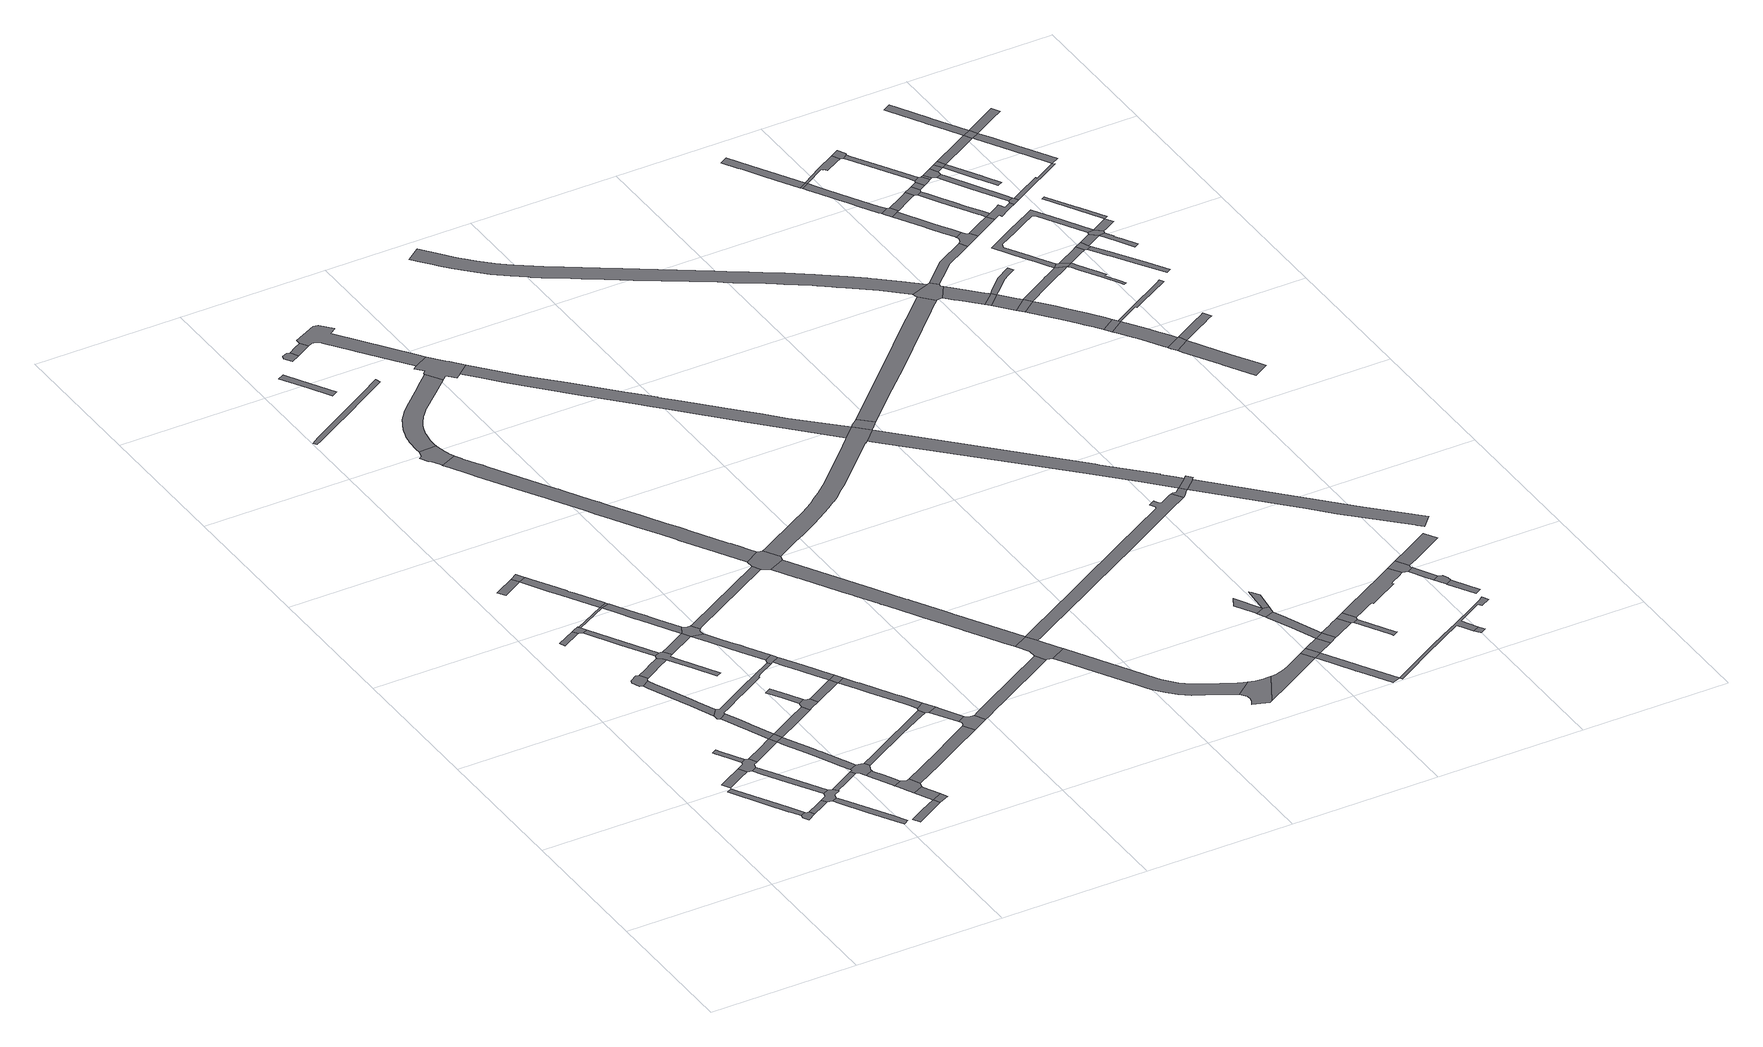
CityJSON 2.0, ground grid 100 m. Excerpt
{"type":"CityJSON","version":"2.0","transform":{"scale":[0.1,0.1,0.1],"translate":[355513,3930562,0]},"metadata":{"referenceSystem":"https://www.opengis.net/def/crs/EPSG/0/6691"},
"CityObjects":{
"road1":{"type":"Road","attributes":{"RoadStructureAttribute.sectionType":"1"},"geometry":[{"type":"MultiSurface","lod":"1","boundaries":[[[0,1,2,3,4,5,6,7,8,9]]]}]},
"road2":{"type":"Road","attributes":{"RoadStructureAttribute.sectionType":"1"},"geometry":[{"type":"MultiSurface","lod":"1","boundaries":[[[10,11,12,13,14,15,16,17,18]]]}]},
"road3":{"type":"Road","geometry":[{"type":"MultiSurface","lod":"1","boundaries":[[[8,19,20,21,22,23,9]]]}]},
"road4":{"type":"Road","attributes":{"RoadStructureAttribute.sectionType":"1"},"geometry":[{"type":"MultiSurface","lod":"1","boundaries":[[[24,25,26,27,22,21]]]}]},
"road5":{"type":"Road","attributes":{"RoadStructureAttribute.sectionType":"1"},"geometry":[{"type":"MultiSurface","lod":"1","boundaries":[[[28,29,30,31,32,33,34,35]]]}]},
"road6":{"type":"Road","geometry":[{"type":"MultiSurface","lod":"1","boundaries":[[[36,37,13,12,38,39,40,41,42,28,35]]]}]},
"road7":{"type":"Road","attributes":{"RoadStructureAttribute.sectionType":"1"},"geometry":[{"type":"MultiSurface","lod":"1","boundaries":[[[43,44,45,46,47,48,39,38]]]}]},
"road8":{"type":"Road","geometry":[{"type":"MultiSurface","lod":"1","boundaries":[[[46,45,49,50,51,26,25,52,53,54,55,56,57,58]]]}]},
"road9":{"type":"Road","attributes":{"RoadStructureAttribute.sectionType":"1"},"geometry":[{"type":"MultiSurface","lod":"1","boundaries":[[[59,60,61,62,63,64,65,66,53,52]]]}]},
"road10":{"type":"Road","geometry":[{"type":"MultiSurface","lod":"1","boundaries":[[[67,68,69,70,71,72,73,74,75]]]}]},
"road11":{"type":"Road","attributes":{"RoadStructureAttribute.sectionType":"1"},"geometry":[{"type":"MultiSurface","lod":"1","boundaries":[[[76,77,78,79,73,72,80,81,82,83,84,85]]]}]},
"road12":{"type":"Road","attributes":{"RoadStructureAttribute.sectionType":"1"},"geometry":[{"type":"MultiSurface","lod":"1","boundaries":[[[86,87,88,89]]]}]},
"road13":{"type":"Road","attributes":{"RoadStructureAttribute.sectionType":"1"},"geometry":[{"type":"MultiSurface","lod":"1","boundaries":[[[41,90,91,92,93,94,95,96,97,98,99,100,101,102,103,104,90,105,106,107,42]]]}]},
"road14":{"type":"Road","attributes":{"RoadStructureAttribute.sectionType":"1"},"geometry":[{"type":"MultiSurface","lod":"1","boundaries":[[[108,109,110,111,112,58,57]]]}]},
"road15":{"type":"Road","geometry":[{"type":"MultiSurface","lod":"1","boundaries":[[[113,114,115,116,117,118,119,120,105,121]]]}]},
"road16":{"type":"Road","geometry":[{"type":"MultiSurface","lod":"1","boundaries":[[[105,90,104,121]]]}]},
"road17":{"type":"Road","geometry":[{"type":"MultiSurface","lod":"1","boundaries":[[[122,123,124,125,126,88,87,127,128]]]}]},
"road18":{"type":"Road","attributes":{"RoadStructureAttribute.sectionType":"1"},"geometry":[{"type":"MultiSurface","lod":"1","boundaries":[[[129,130,131,132,133]]]}]},
"road19":{"type":"Road","geometry":[{"type":"MultiSurface","lod":"1","boundaries":[[[134,135,136,137,138,139,140,141,67,75]]]}]},
"road20":{"type":"Road","geometry":[{"type":"MultiSurface","lod":"1","boundaries":[[[142,97,96,143,110,109,144,145,146,147,148,149,150]]]}]},
"road21":{"type":"Road","attributes":{"RoadStructureAttribute.sectionType":"1"},"geometry":[{"type":"MultiSurface","lod":"1","boundaries":[[[151,122,128,152,153,154]]]}]},
"road22":{"type":"Road","attributes":{"RoadStructureAttribute.sectionType":"1"},"geometry":[{"type":"MultiSurface","lod":"1","boundaries":[[[155,156,157,158,159,160,161,162,163,164,146,145]]]}]},
"road23":{"type":"Road","geometry":[{"type":"MultiSurface","lod":"1","boundaries":[[[165,166,159,158,167,168,169,170,171,172]]]}]},
"road24":{"type":"Road","attributes":{"RoadStructureAttribute.sectionType":"1"},"geometry":[{"type":"MultiSurface","lod":"1","boundaries":[[[173,174,170,169,133]]]}]},
"road25":{"type":"Road","attributes":{"RoadStructureAttribute.sectionType":"1"},"geometry":[{"type":"MultiSurface","lod":"1","boundaries":[[[175,176,177,178,179,180,181,182,183,184,185,186,187,182,188,189,190,191,192]]]}]},
"road26":{"type":"Road","attributes":{"RoadStructureAttribute.sectionType":"1"},"geometry":[{"type":"MultiSurface","lod":"1","boundaries":[[[193,194,195,121,104,196,197,198]]]}]},
"road27":{"type":"Road","geometry":[{"type":"MultiSurface","lod":"1","boundaries":[[[183,182,181,199,200]]]}]},
"road28":{"type":"Road","geometry":[{"type":"MultiSurface","lod":"1","boundaries":[[[173,133,132,201]]]}]},
"road29":{"type":"Road","attributes":{"RoadStructureAttribute.sectionType":"1"},"geometry":[{"type":"MultiSurface","lod":"1","boundaries":[[[202,154,153,138,137,136,203,204,205,206,207,208,209]]]}]},
"road30":{"type":"Road","attributes":{"RoadStructureAttribute.sectionType":"1"},"geometry":[{"type":"MultiSurface","lod":"1","boundaries":[[[84,210,211,117,116,212,213,214,215,216,217,218,219,220,221,222,223,224,225,226,227,228,85]]]}]},
"road31":{"type":"Road","attributes":{"RoadStructureAttribute.sectionType":"1"},"geometry":[{"type":"MultiSurface","lod":"1","boundaries":[[[191,229,124,123,230,231,232,233,234,235,236,237,238,239,240,241,242,243,244,231]]]}]},
"road32":{"type":"Road","attributes":{"RoadStructureAttribute.sectionType":"1"},"geometry":[{"type":"MultiSurface","lod":"1","boundaries":[[[245,236,246,247,202,209]]]}]},
"road33":{"type":"Road","geometry":[{"type":"MultiSurface","lod":"1","boundaries":[[[244,192,191,231]]]}]},
"road34":{"type":"Road","attributes":{"RoadStructureAttribute.sectionType":"1"},"geometry":[{"type":"MultiSurface","lod":"1","boundaries":[[[248,249,250,251,252,253]]]}]},
"road35":{"type":"Road","geometry":[{"type":"MultiSurface","lod":"1","boundaries":[[[254,255,256,257,248,253,193,198]]]}]},
"road36":{"type":"Road","attributes":{"RoadStructureAttribute.sectionType":"1"},"geometry":[{"type":"MultiSurface","lod":"1","boundaries":[[[258,259,260,261,262,263,264,265,266,267,268,269,142,150]]]}]},
"road37":{"type":"Road","geometry":[{"type":"MultiSurface","lod":"1","boundaries":[[[270,271,237,236,245,272,273,274,275,276]]]}]},
"road38":{"type":"Road","attributes":{"RoadStructureAttribute.sectionType":"1"},"geometry":[{"type":"MultiSurface","lod":"1","boundaries":[[[277,278,279,280,281,282,272,245,283,284,285,286]]]}]},
"road39":{"type":"Road","attributes":{"RoadStructureAttribute.sectionType":"1"},"geometry":[{"type":"MultiSurface","lod":"1","boundaries":[[[287,288,289,290,291,292,293,172,171,294,295,296,297]]]}]},
"road40":{"type":"Road","attributes":{"RoadStructureAttribute.sectionType":"1"},"geometry":[{"type":"MultiSurface","lod":"1","boundaries":[[[298,256,255,299,300]]]}]},
"road41":{"type":"Road","geometry":[{"type":"MultiSurface","lod":"1","boundaries":[[[223,222,301,302,303,277,286]]]}]},
"road42":{"type":"Road","attributes":{"RoadStructureAttribute.sectionType":"1"},"geometry":[{"type":"MultiSurface","lod":"1","boundaries":[[[304,305,306,307,308,309,310,302,301,311,312,313,300]]]}]},
"road43":{"type":"Road","geometry":[{"type":"MultiSurface","lod":"1","boundaries":[[[299,314,315,304,300]]]}]},
"road44":{"type":"Road","attributes":{"RoadStructureAttribute.sectionType":"1"},"geometry":[{"type":"MultiSurface","lod":"1","boundaries":[[[316,317,318,319,320,321,322,323,315,314,324,325,326,327,328]]]}]},
"road45":{"type":"Road","attributes":{"RoadStructureAttribute.sectionType":"1"},"geometry":[{"type":"MultiSurface","lod":"1","boundaries":[[[329,330,331,332,333,334,335,336,337,338,339,340,341,342,343]]]}]},
"road46":{"type":"Road","geometry":[{"type":"MultiSurface","lod":"1","boundaries":[[[344,345,346,347,348,349,350,351,352,353,354,355,356,357,358,359]]]}]},
"road47":{"type":"Road","attributes":{"RoadStructureAttribute.sectionType":"1"},"geometry":[{"type":"MultiSurface","lod":"1","boundaries":[[[360,361,362,363,364,365]]]}]},
"road48":{"type":"Road","geometry":[{"type":"MultiSurface","lod":"1","boundaries":[[[366,316,328,367,264,263,368]]]}]},
"road49":{"type":"Road","attributes":{"RoadStructureAttribute.sectionType":"1"},"geometry":[{"type":"MultiSurface","lod":"1","boundaries":[[[369,370,371,366,368]]]}]},
"road50":{"type":"Road","attributes":{"RoadStructureAttribute.sectionType":"1"},"geometry":[{"type":"MultiSurface","lod":"1","boundaries":[[[372,373,374,375,376,377,276,275]]]}]},
"road51":{"type":"Road","geometry":[{"type":"MultiSurface","lod":"1","boundaries":[[[378,379,380,381,370,369,382,383,287,297]]]}]},
"road52":{"type":"Road","geometry":[{"type":"MultiSurface","lod":"1","boundaries":[[[384,385,386,387,388,389]]]}]},
"road53":{"type":"Road","attributes":{"RoadStructureAttribute.sectionType":"1"},"geometry":[{"type":"MultiSurface","lod":"1","boundaries":[[[390,391,392,393,394,395,396,397,398,399,400,401,402,403,404,405,406,407,408,409,410,411,412,413,349,348,414,415,416,417,418,419,420,421,422,423,424,425,426,427,428,429,430,431,432,433,434,435,436]]]}]},
"road54":{"type":"Road","geometry":[{"type":"MultiSurface","lod":"1","boundaries":[[[437,438,386,385,439,440]]]}]},
"road55":{"type":"Road","attributes":{"RoadStructureAttribute.sectionType":"1"},"geometry":[{"type":"MultiSurface","lod":"1","boundaries":[[[356,441,442,443,444,445,446,447,448,449,450,451,452,453,454,455,456,457,458,459,460,461,462,463,464,465,466,467,468,469,470,471,472,473,474,475,476,477,478,357]]]}]},
"road56":{"type":"Road","geometry":[{"type":"MultiSurface","lod":"1","boundaries":[[[479,480,390,436,375,374,481,482,483]]]}]},
"road57":{"type":"Road","attributes":{"RoadStructureAttribute.sectionType":"1"},"geometry":[{"type":"MultiSurface","lod":"1","boundaries":[[[484,485,486,487,379,378,488,489,490,491,492]]]}]},
"road58":{"type":"Road","attributes":{"RoadStructureAttribute.sectionType":"1"},"geometry":[{"type":"MultiSurface","lod":"1","boundaries":[[[437,440,493,494,495,496,497,498,499,500,501,502,503,504,505,506,507,508,509]]]}]},
"road59":{"type":"Road","geometry":[{"type":"MultiSurface","lod":"1","boundaries":[[[510,511,502,501,512,513,514,460,459,515,516,517,518,519,520,521]]]}]},
"road60":{"type":"Road","attributes":{"RoadStructureAttribute.sectionType":"1"},"geometry":[{"type":"MultiSurface","lod":"1","boundaries":[[[522,523,524,525,526,527,528,529,530,531,532,533,534,482,481,535,536,537,538,539,540,541,542,543,544,545,546,547,548,549,550,551,552,553,554]]]}]},
"road61":{"type":"Road","geometry":[{"type":"MultiSurface","lod":"1","boundaries":[[[555,556,557,522,554,558,484,492,559,560,561]]]}]},
"road62":{"type":"Road","attributes":{"RoadStructureAttribute.sectionType":"1"},"geometry":[{"type":"MultiSurface","lod":"1","boundaries":[[[560,562,563,564,565,566,567,568,569,570,571,572,573,574,575,576,577,578,579,580,581,582,583,584,585,586,587,588,561]]]}]},
"road63":{"type":"Road","geometry":[{"type":"MultiSurface","lod":"1","boundaries":[[[589,590,591,592,593,594,595,596,597,598,479,483,599,600,601,602,603,604,605,606,607,608,609,610,611,612,613,614,615,616,617,618]]]}]},
"road64":{"type":"Road","attributes":{"function":"3","RoadStructureAttribute.sectionType":"1"},"geometry":[{"type":"MultiSurface","lod":"1","boundaries":[[[619,620,621,622,623,624,625,626,627,628,629,630,631,521,520,632,633,634,635,636,637,638,639,640,641,642,617,616]]]}]},
"road65":{"type":"Road","geometry":[{"type":"MultiSurface","lod":"1","boundaries":[[[643,644,645,575,574,646,647,648,649,650,651,652,653]]]}]},
"road66":{"type":"Road","attributes":{"RoadStructureAttribute.sectionType":"1"},"geometry":[{"type":"MultiSurface","lod":"1","boundaries":[[[652,654,655,656,657,658,659,660,661,662,663,653]]]}]},
"road67":{"type":"Road","attributes":{"RoadStructureAttribute.sectionType":"1"},"geometry":[{"type":"MultiSurface","lod":"1","boundaries":[[[664,665,666,667,668,669,670,671,672,673,674,675,676,677,678,679,680,681,682,557,556,683,684,685,686,687,688,689,690,691,692,693,694,695,696,697,698,699,700]]]}]},
"road68":{"type":"Road","attributes":{"function":"3","RoadStructureAttribute.sectionType":"1"},"geometry":[{"type":"MultiSurface","lod":"1","boundaries":[[[615,701,702,703,704,705,706,707,708,709,710,616]]]}]},
"road69":{"type":"Road","geometry":[{"type":"MultiSurface","lod":"1","boundaries":[[[711,712,713,657,656]]]}]},
"road70":{"type":"Road","attributes":{"RoadStructureAttribute.sectionType":"1"},"geometry":[{"type":"MultiSurface","lod":"1","boundaries":[[[714,715,716,712,711,717,718,719,720,721]]]}]},
"road71":{"type":"Road","attributes":{"RoadStructureAttribute.sectionType":"1"},"geometry":[{"type":"MultiSurface","lod":"1","boundaries":[[[722,713,712,723,724]]]}]},
"road72":{"type":"Road","attributes":{"RoadStructureAttribute.sectionType":"1"},"geometry":[{"type":"MultiSurface","lod":"1","boundaries":[[[725,726,727,728,729]]]}]},
"road73":{"type":"Road","geometry":[{"type":"MultiSurface","lod":"1","boundaries":[[[725,729,730,731,732,733]]]}]},
"road74":{"type":"Road","attributes":{"RoadStructureAttribute.sectionType":"1"},"geometry":[{"type":"MultiSurface","lod":"1","boundaries":[[[731,734,735,724,736,737,738,732]]]}]},
"road75":{"type":"Road","geometry":[{"type":"MultiSurface","lod":"1","boundaries":[[[724,723,739,736]]]}]},
"road76":{"type":"Road","geometry":[{"type":"MultiSurface","lod":"1","boundaries":[[[733,740,741,742,743,725]]]}]},
"road77":{"type":"Road","attributes":{"RoadStructureAttribute.sectionType":"1"},"geometry":[{"type":"MultiSurface","lod":"1","boundaries":[[[739,744,745,746,747,748,749,750,751,736]]]}]},
"road78":{"type":"Road","attributes":{"function":"3","RoadStructureAttribute.sectionType":"1"},"geometry":[{"type":"MultiSurface","lod":"1","boundaries":[[[752,753,754,755,756,757,758,759,760,761,762,763,764,615,614]]]}]},
"road79":{"type":"Road","attributes":{"RoadStructureAttribute.sectionType":"1"},"geometry":[{"type":"MultiSurface","lod":"1","boundaries":[[[765,766,767,768,769,770,771,772,773,774,775,776,777,778,779,780,781,782,783,784,785,786,787,788,789,790,791,792,793,794,795,796,797,798,799,800,801,802,803,804,805,806,807,808,809,810,811,812,813,814,815,816,817,818,819,820,821,822,823,824,825,826,827,828,829,830,831,832,833,834,835,836]]]}]},
"road80":{"type":"Road","geometry":[{"type":"MultiSurface","lod":"1","boundaries":[[[837,838,746,745,839,840]]]}]},
"road81":{"type":"Road","attributes":{"RoadStructureAttribute.sectionType":"1"},"geometry":[{"type":"MultiSurface","lod":"1","boundaries":[[[839,841,842,843,844,840]]]}]},
"road82":{"type":"Road","attributes":{"RoadStructureAttribute.sectionType":"1"},"geometry":[{"type":"MultiSurface","lod":"1","boundaries":[[[705,845,846,847,848,849,850,851,852,853,854,855,856,706]]]}]},
"road83":{"type":"Road","geometry":[{"type":"MultiSurface","lod":"1","boundaries":[[[857,858,859,860,861,862,863,864,865,866,867,868,869,870,871,872,873,874,714,875,876,877,878,879,880,881,882]]]}]},
"road84":{"type":"Road","attributes":{"RoadStructureAttribute.sectionType":"1"},"geometry":[{"type":"MultiSurface","lod":"1","boundaries":[[[837,883,884,885,886,887,888,889,890,891,892,893,894,895,896,897,898,838]]]}]},
"road85":{"type":"Road","geometry":[{"type":"MultiSurface","lod":"1","boundaries":[[[756,899,900,901,902,903,904,757]]]}]},
"road86":{"type":"Road","geometry":[{"type":"MultiSurface","lod":"1","boundaries":[[[881,905,906,907,882]]]}]},
"road87":{"type":"Road","geometry":[{"type":"MultiSurface","lod":"1","boundaries":[[[908,909,910,911,893,892,912,913]]]}]},
"road88":{"type":"Road","attributes":{"RoadStructureAttribute.sectionType":"1"},"geometry":[{"type":"MultiSurface","lod":"1","boundaries":[[[912,914,915,916,913]]]}]},
"road89":{"type":"Road","geometry":[{"type":"MultiSurface","lod":"1","boundaries":[[[917,918,916,915,919,920]]]}]},
"road90":{"type":"Road","attributes":{"function":"3","RoadStructureAttribute.sectionType":"1"},"geometry":[{"type":"MultiSurface","lod":"1","boundaries":[[[921,922,923,899,924,925,926,927,928,929,930,931,932,933,934,900,899,756,935,936,937,938,939,940,664,700]]]}]},
"road91":{"type":"Road","attributes":{"RoadStructureAttribute.sectionType":"1"},"geometry":[{"type":"MultiSurface","lod":"1","boundaries":[[[941,920,919,942,943,944]]]}]},
"road92":{"type":"Road","attributes":{"RoadStructureAttribute.sectionType":"1"},"geometry":[{"type":"MultiSurface","lod":"1","boundaries":[[[945,910,909,946,947,948]]]}]},
"road93":{"type":"Road","geometry":[{"type":"MultiSurface","lod":"1","boundaries":[[[949,765,836,850,849,950,951,952,953,954,955,956,957,958,959]]]}]},
"road94":{"type":"Road","attributes":{"RoadStructureAttribute.sectionType":"1"},"geometry":[{"type":"MultiSurface","lod":"1","boundaries":[[[960,961,962,963,964,965,953,952,966,967,968,969,970,971,972,973]]]}]},
"road95":{"type":"Road","geometry":[{"type":"MultiSurface","lod":"1","boundaries":[[[974,975,976,960,973]]]}]},
"road96":{"type":"Road","attributes":{"RoadStructureAttribute.sectionType":"1"},"geometry":[{"type":"MultiSurface","lod":"1","boundaries":[[[974,977,978,979,980,981,982,983,975]]]}]},
"road97":{"type":"Road","attributes":{"RoadStructureAttribute.sectionType":"1"},"geometry":[{"type":"MultiSurface","lod":"1","boundaries":[[[984,985,986,987,988,989,990,991,992,993,994,995]]]}]},
"road98":{"type":"Road","geometry":[{"type":"MultiSurface","lod":"1","boundaries":[[[981,980,996,997]]]}]},
"road99":{"type":"Road","attributes":{"RoadStructureAttribute.sectionType":"1"},"geometry":[{"type":"MultiSurface","lod":"1","boundaries":[[[958,998,999,1000,1001,1002,1003,1004,1005,1006,1007,1008,959]]]}]},
"road100":{"type":"Road","geometry":[{"type":"MultiSurface","lod":"1","boundaries":[[[991,990,1009,1010]]]}]},
"road101":{"type":"Road","attributes":{"RoadStructureAttribute.sectionType":"1"},"geometry":[{"type":"MultiSurface","lod":"1","boundaries":[[[1011,1012,1013,1014,1015,1016,1017,1018,1019,1020,1021,976,975]]]}]},
"road102":{"type":"Road","attributes":{"RoadStructureAttribute.sectionType":"1"},"geometry":[{"type":"MultiSurface","lod":"1","boundaries":[[[996,1022,1023,1024,1025,1026,1027,1028,1029,1030,1031,1032,1033,1034,1035,1036,1037,1038,997]]]}]},
"road103":{"type":"Road","attributes":{"RoadStructureAttribute.sectionType":"1"},"geometry":[{"type":"MultiSurface","lod":"1","boundaries":[[[1009,1039,1040,1041,1042,1043,1044,1045,1046,1047,1048,1049,1050,1051,1010]]]}]},
"road104":{"type":"Road","geometry":[{"type":"MultiSurface","lod":"1","boundaries":[[[1052,1053,1047,1046,1054,1055,1056,1057]]]}]},
"road105":{"type":"Road","geometry":[{"type":"MultiSurface","lod":"1","boundaries":[[[1031,1030,1058,1059,1060]]]}]},
"road106":{"type":"Road","attributes":{"RoadStructureAttribute.sectionType":"1"},"geometry":[{"type":"MultiSurface","lod":"1","boundaries":[[[1056,1061,1062,1063,1064,1065,1066,1067,1068,1069,1070,1057]]]}]},
"road107":{"type":"Road","attributes":{"RoadStructureAttribute.sectionType":"1"},"geometry":[{"type":"MultiSurface","lod":"1","boundaries":[[[1071,1072,1073,1074,1075,1076,1077,1078,1079,1080,1081,991,1010]]]}]},
"road108":{"type":"Road","attributes":{"RoadStructureAttribute.sectionType":"1"},"geometry":[{"type":"MultiSurface","lod":"1","boundaries":[[[1082,1083,1084,1085,1086,1087,1088,981,997,1089,1090,1091,1092,1093,1094,1095,1096]]]}]},
"road109":{"type":"Road","attributes":{"RoadStructureAttribute.sectionType":"1"},"geometry":[{"type":"MultiSurface","lod":"1","boundaries":[[[1058,1097,1098,1099,1100,1101,1102,1103,1104,1105,1106,1107,1108,1109,1110,1111,1059]]]}]},
"road110":{"type":"Road","geometry":[{"type":"MultiSurface","lod":"1","boundaries":[[[1112,1113,1067,1066,1114,1115,1116,1117,1118,1003,1002,1119,1120]]]}]},
"road111":{"type":"Road","attributes":{"RoadStructureAttribute.sectionType":"1"},"geometry":[{"type":"MultiSurface","lod":"1","boundaries":[[[1121,1122,1123,1053,1052,1124,1125,1126]]]}]},
"road112":{"type":"Road","geometry":[{"type":"MultiSurface","lod":"1","boundaries":[[[1104,1103,1127,1128,1129,1130,1131]]]}]},
"road113":{"type":"Road","attributes":{"RoadStructureAttribute.sectionType":"1"},"geometry":[{"type":"MultiSurface","lod":"1","boundaries":[[[1129,1132,1133,1134,1135,1136,1137,1138,1130]]]}]},
"road114":{"type":"Road","geometry":[{"type":"MultiSurface","lod":"1","boundaries":[[[1139,1140,1078,1077,1141,1142,1143,1144]]]}]},
"road115":{"type":"Road","geometry":[{"type":"MultiSurface","lod":"1","boundaries":[[[1145,1121,1126,1146,1147,1148,1149,1150]]]}]},
"road116":{"type":"Road","attributes":{"RoadStructureAttribute.sectionType":"1"},"geometry":[{"type":"MultiSurface","lod":"1","boundaries":[[[1151,1152,1153,1154,1155,1156,1112,1120]]]}]},
"road117":{"type":"Road","geometry":[{"type":"MultiSurface","lod":"1","boundaries":[[[1157,1082,1096,1158,1159]]]}]},
"road118":{"type":"Road","attributes":{"RoadStructureAttribute.sectionType":"1"},"geometry":[{"type":"MultiSurface","lod":"1","boundaries":[[[1160,1161,1162,1142,1141,1163,1164,1165,1166,1167]]]}]},
"road119":{"type":"Road","attributes":{"RoadStructureAttribute.sectionType":"1"},"geometry":[{"type":"MultiSurface","lod":"1","boundaries":[[[1149,1168,1169,1150]]]}]},
"road120":{"type":"Road","attributes":{"RoadStructureAttribute.sectionType":"1"},"geometry":[{"type":"MultiSurface","lod":"1","boundaries":[[[1170,1171,1172,1173,1174,1147,1146,1175,1176,1177,1178,1179,1180,1153,1181]]]}]},
"road121":{"type":"Road","attributes":{"RoadStructureAttribute.sectionType":"1"},"geometry":[{"type":"MultiSurface","lod":"1","boundaries":[[[1182,1183,1184,1185,1186,1187,1188,1189,1190,1191,1192,1193,1060,1059]]]}]},
"road122":{"type":"Road","attributes":{"RoadStructureAttribute.sectionType":"1"},"geometry":[{"type":"MultiSurface","lod":"1","boundaries":[[[1130,1194,1195,1196,1197,1198,1199,1200,1131]]]}]},
"road123":{"type":"Road","attributes":{"RoadStructureAttribute.sectionType":"1"},"geometry":[{"type":"MultiSurface","lod":"1","boundaries":[[[1201,1202,1203,1204,1205,1206,1207,1208,1209,1210,1211,1212,1213,1214,1215,1216,1217,1158,1096]]]}]},
"road124":{"type":"Road","geometry":[{"type":"MultiSurface","lod":"1","boundaries":[[[1166,1169,1168,1218,1219,1220,1167]]]}]},
"road125":{"type":"Road","attributes":{"RoadStructureAttribute.sectionType":"1"},"geometry":[{"type":"MultiSurface","lod":"1","boundaries":[[[1158,1221,1222,1223,1224,1225,1159]]]}]},
"road126":{"type":"Road","attributes":{"RoadStructureAttribute.sectionType":"1"},"geometry":[{"type":"MultiSurface","lod":"1","boundaries":[[[1226,1227,1228,1229,1230,1231,1232,1233,1234,1082,1157,1235,1236,1237,1238,1239,1240,1241,1242,1243,1244,1245]]]}]},
"road127":{"type":"Road","attributes":{"RoadStructureAttribute.sectionType":"1"},"geometry":[{"type":"MultiSurface","lod":"1","boundaries":[[[1220,1219,1246,1247]]]}]},
"road128":{"type":"Road","geometry":[{"type":"MultiSurface","lod":"1","boundaries":[[[1248,1249,1250,1251,1252,1253,1181,1153,1152,1254,1255,1256,1257,1258,1259,1260]]]}]},
"road129":{"type":"Road","geometry":[{"type":"MultiSurface","lod":"1","boundaries":[[[1246,1261,1262,1263,1264,1247]]]}]},
"road130":{"type":"Road","geometry":[{"type":"MultiSurface","lod":"1","boundaries":[[[1265,1266,1267,1223,1222,1268]]]}]},
"road131":{"type":"Road","attributes":{"RoadStructureAttribute.sectionType":"1"},"geometry":[{"type":"MultiSurface","lod":"1","boundaries":[[[1269,1270,1271,1272,1262,1261,1273,1274,1275,1276]]]}]},
"road132":{"type":"Road","geometry":[{"type":"MultiSurface","lod":"1","boundaries":[[[1277,1278,1279,1280,1281]]]}]},
"road133":{"type":"Road","geometry":[{"type":"MultiSurface","lod":"1","boundaries":[[[1269,1276,1282,1248,1260,1283,1284,1285]]]}]},
"road134":{"type":"Road","attributes":{"RoadStructureAttribute.sectionType":"1"},"geometry":[{"type":"MultiSurface","lod":"1","boundaries":[[[1286,1264,1263,1277,1287,1288,1289,1290,1291,1292,1278,1277,1281]]]}]},
"road135":{"type":"Road","attributes":{"RoadStructureAttribute.sectionType":"1"},"geometry":[{"type":"MultiSurface","lod":"1","boundaries":[[[1293,1294,1295,1296,1265,1268,1297,1298,1299,1300,1301,1302]]]}]},
"road136":{"type":"Road","attributes":{"RoadStructureAttribute.sectionType":"1"},"geometry":[{"type":"MultiSurface","lod":"1","boundaries":[[[1267,1266,1303,1304,1305,1306,1307,1308,1309,1310,1311,1312,1313,1314,1315,1304,1316]]]}]},
"road137":{"type":"Road","geometry":[{"type":"MultiSurface","lod":"1","boundaries":[[[1245,1244,1317,1316,1304,1315,1318]]]}]},
"road138":{"type":"Road","attributes":{"RoadStructureAttribute.sectionType":"1"},"geometry":[{"type":"MultiSurface","lod":"1","boundaries":[[[1319,1320,1321,1322,1323,1324,1325,1326,1327,1279,1278]]]}]},
"road139":{"type":"Road","attributes":{"RoadStructureAttribute.sectionType":"1"},"geometry":[{"type":"MultiSurface","lod":"1","boundaries":[[[1328,1329,1330,1245,1318]]]}]},
"road140":{"type":"Road","attributes":{"RoadStructureAttribute.sectionType":"1"},"geometry":[{"type":"MultiSurface","lod":"1","boundaries":[[[1331,1332,1333,1334,1335,1336,1337,1338,1330]]]}]},
"road141":{"type":"Road","attributes":{"RoadStructureAttribute.sectionType":"1"},"geometry":[{"type":"MultiSurface","lod":"1","boundaries":[[[1339,1340,1341,1342,1343,1344,1345,1346,1347,1348,1285,1284]]]}]},
"road142":{"type":"Road","attributes":{"RoadStructureAttribute.sectionType":"1"},"geometry":[{"type":"MultiSurface","lod":"1","boundaries":[[[1349,1350,1351,1352,1353,1323,1354,1355,1356,1357,1358,1359,1360]]]}]},
"road143":{"type":"Road","geometry":[{"type":"MultiSurface","lod":"1","boundaries":[[[1322,1361,1362,1354,1323]]]}]},
"road144":{"type":"Road","attributes":{"RoadStructureAttribute.sectionType":"1"},"geometry":[{"type":"MultiSurface","lod":"1","boundaries":[[[1363,1364,1365,1366,1362,1361,1367,1368,1369,1370,1343]]]}]},
"road145":{"type":"Road","attributes":{"RoadStructureAttribute.sectionType":"1"},"geometry":[{"type":"MultiSurface","lod":"1","boundaries":[[[1362,1371,1372,1373,1374,1354]]]}]}
},
"vertices":[
[503,654,0],[433,776,0],[319,975,0],[304,1000,0],[269,981,0],[398,756,0],[478,618,0],[493,592,0],[522,546,0],[555,565,0],
[389,1061,0],[410,1073,0],[477,1112,0],[447,1166,0],[323,1093,0],[323,1092,0],[292,1074,0],[276,1065,0],[306,1013,0],
[518,518,0],[538,483,0],[600,520,0],[581,553,0],[558,559,0],
[679,567,0],[726,594,0],[706,627,0],[668,605,0],
[531,1234,0],[447,1382,0],[434,1407,0],[399,1387,0],[413,1363,0],[415,1360,0],[474,1260,0],[501,1215,0],
[495,1194,0],[464,1175,0],[507,1104,0],[546,1127,0],[553,1156,0],[584,1174,0],[554,1226,0],
[542,1044,0],[630,894,0],[755,680,0],[794,703,0],[668,918,0],[602,1031,0],
[754,675,0],[748,652,0],[724,638,0],[759,585,0],[797,605,0],[805,637,0],[807,638,0],[848,661,0],[846,665,0],[824,695,0],
[777,552,0],[879,379,0],[978,210,0],[1008,159,0],[1042,184,0],[992,271,0],[916,401,0],[816,574,0],
[438,2322,0],[420,2329,0],[368,2296,0],[361,2277,0],[382,2220,0],[402,2214,0],[454,2247,0],[460,2264,0],[470,2270,0],
[596,1908,0],[581,1944,0],[518,2093,0],[472,2201,0],[418,2177,0],[441,2120,0],[525,1919,0],[539,1887,0],[605,1729,0],[648,1783,0],
[217,2818,0],[351,2892,0],[331,2927,0],[201,2855,0],
[792,1295,0],[814,1250,0],[885,1105,0],[909,1055,0],[958,953,0],[988,890,0],[1019,825,0],[1074,850,0],[1042,917,0],[1032,936,0],[992,1019,0],[964,1078,0],[961,1083,0],[938,1130,0],[844,1325,0],[764,1349,0],[668,1292,0],[570,1235,0],
[922,710,0],[1027,772,0],[1008,803,0],[907,742,0],[903,740,0],
[751,1537,0],[744,1552,0],[714,1625,0],[677,1712,0],[626,1681,0],[647,1630,0],[692,1522,0],[696,1512,0],[817,1379,0],
[414,2903,0],[395,2937,0],[388,2948,0],[384,2956,0],[345,2934,0],[354,2891,0],[379,2883,0],
[1177,238,0],[1072,176,0],[1100,128,0],[1305,249,0],[1282,296,0],
[533,2309,0],[587,2340,0],[665,2386,0],[647,2404,0],[621,2429,0],[606,2420,0],[555,2390,0],[504,2359,0],
[1124,837,0],[1025,812,0],[1048,766,0],[1070,723,0],[1123,750,0],[1124,761,0],[1126,773,0],[1137,798,0],[1144,802,0],
[538,2688,0],[505,2665,0],[626,2454,0],[661,2474,0],
[1079,705,0],[1149,564,0],[1154,553,0],[1161,540,0],[1216,568,0],[1208,581,0],[1196,603,0],[1157,683,0],[1132,732,0],[1127,741,0],
[1253,554,0],[1234,557,0],[1171,519,0],[1204,452,0],[1222,417,0],[1294,453,0],[1304,484,0],[1273,560,0],
[1354,332,0],[1300,440,0],
[652,3102,0],[548,3279,0],[528,3313,0],[522,3323,0],[463,3426,0],[400,3533,0],[380,3568,0],[327,3542,0],[296,3594,0],[176,3524,0],[154,3511,0],[185,3459,0],[196,3465,0],[423,3374,0],[470,3293,0],[601,3071,0],[603,3067,0],[655,3097,0],
[1105,1547,0],[997,1484,0],[828,1385,0],[1008,1421,0],[1044,1442,0],[1135,1495,0],
[377,3573,0],[347,3624,0],
[1377,285,0],
[686,2468,0],[760,2222,0],[838,2086,0],[873,2105,0],[730,2354,0],[700,2406,0],[716,2416,0],[721,2419,0],
[608,1722,0],[607,1687,0],[673,1723,0],[734,1759,0],[830,1816,0],[889,1850,0],[970,1898,0],[1048,1943,0],[1043,1951,0],[1051,1956,0],[1049,1960,0],[1079,1978,0],[1179,2036,0],[1166,2058,0],[1031,1980,0],[923,1917,0],[825,1860,0],[797,1843,0],[677,1773,0],
[456,2986,0],[464,2975,0],[610,3056,0],[658,2973,0],[724,2859,0],[737,2837,0],[882,2586,0],[884,2584,0],[917,2648,0],[835,2788,0],[814,2823,0],[790,2865,0],[765,2908,0],[690,3037,0],[669,3072,0],[667,3077,0],
[914,2532,0],[728,2492,0],[702,2478,0],
[1154,1610,0],[1101,1702,0],[1038,1810,0],[997,1786,0],[1055,1686,0],[1113,1586,0],
[1152,1505,0],[1220,1545,0],[1189,1596,0],[1163,1603,0],
[1280,882,0],[1415,960,0],[1487,1003,0],[1532,1027,0],[1629,1080,0],[1708,1122,0],[1688,1167,0],[1624,1129,0],[1548,1085,0],[1540,1080,0],[1396,996,0],[1222,894,0],
[949,2625,0],[931,2634,0],[995,2514,0],[989,2536,0],[991,2554,0],[1002,2570,0],[969,2626,0],
[1226,2117,0],[1142,2260,0],[1118,2303,0],[1098,2337,0],[1052,2415,0],[1002,2501,0],[982,2416,0],[988,2407,0],[1089,2231,0],[1174,2087,0],
[1832,889,0],[1763,847,0],[1637,773,0],[1609,757,0],[1503,694,0],[1464,671,0],[1403,636,0],[1506,601,0],[1679,702,0],[1688,708,0],[1874,816,0],
[1199,1601,0],[1419,1661,0],[1392,1713,0],
[1197,2047,0],[1250,2077,0],[1236,2100,0],
[1444,1744,0],[1405,1810,0],[1394,1829,0],[1374,1864,0],[1314,1967,0],[1314,1968,0],[1256,2066,0],[1242,1970,0],[1262,1937,0],[1348,1789,0],
[1423,1661,0],[1474,1691,0],
[1748,1223,0],[1675,1349,0],[1654,1383,0],[1638,1410,0],[1585,1502,0],[1532,1593,0],[1529,1597,0],[1512,1627,0],[1490,1544,0],[1532,1472,0],[1616,1329,0],[1669,1237,0],[1693,1189,0],
[24,5418,0],[40,5427,0],[48,5431,0],[84,5452,0],[190,5514,0],[275,5564,0],[303,5581,0],[552,5728,0],[685,5807,0],[674,5843,0],[535,5757,0],[276,5604,0],[181,5547,0],[61,5476,0],[9,5443,0],
[503,4929,0],[515,4923,0],[528,4901,0],[555,4855,0],[556,4853,0],[666,4903,0],[650,4943,0],[648,4950,0],[643,4964,0],[641,4972,0],[638,4985,0],[630,5027,0],[628,5052,0],[508,5042,0],[498,4996,0],[478,4984,0],
[178,6140,0],[281,5965,0],[365,5822,0],[408,5847,0],[282,6062,0],[222,6164,0],
[1793,1145,0],[1691,1172,0],[1731,1117,0],
[1836,943,0],[1890,976,0],[1813,1111,0],
[1015,2580,0],[1024,2586,0],[1635,2940,0],[1607,2994,0],[995,2638,0],[987,2634,0],
[1987,882,0],[1946,953,0],[1924,953,0],[1904,961,0],[1845,925,0],[1843,905,0],
[343,6257,0],[406,6293,0],[376,6346,0],[356,6350,0],[317,6333,0],[313,6309,0],
[1708,3112,0],[1680,3160,0],[1651,3210,0],[1617,3268,0],[1608,3283,0],[1474,3514,0],[1464,3531,0],[1444,3566,0],[1391,3656,0],[1326,3767,0],[1306,3802,0],[1232,3928,0],[1184,4010,0],[1164,4045,0],[1139,4087,0],[1043,4253,0],[1023,4287,0],[1015,4301,0],[928,4450,0],[777,4711,0],[765,4732,0],[744,4767,0],[694,4853,0],[691,4857,0],[585,4802,0],[642,4702,0],[652,4685,0],[672,4649,0],[782,4462,0],[792,4444,0],[881,4292,0],[911,4240,0],[927,4213,0],[937,4196,0],[1047,4007,0],[1070,3966,0],[1080,3949,0],[1114,3890,0],[1212,3722,0],[1222,3705,0],[1309,3558,0],[1356,3476,0],[1366,3458,0],[1369,3453,0],[1497,3235,0],[1507,3217,0],[1605,3051,0],
[474,6402,0],[427,6375,0],[457,6323,0],[510,6354,0],
[626,5070,0],[626,5097,0],[627,5119,0],[634,5167,0],[638,5186,0],[638,5190,0],[644,5213,0],[653,5239,0],[659,5256,0],[671,5282,0],[680,5300,0],[695,5324,0],[706,5339,0],[718,5355,0],[734,5376,0],[768,5412,0],[775,5418,0],[910,5541,0],[1018,5639,0],[952,5741,0],[849,5647,0],[841,5640,0],[809,5611,0],[686,5499,0],[643,5455,0],[615,5420,0],[607,5409,0],[592,5387,0],[576,5358,0],[562,5334,0],[549,5304,0],[539,5278,0],[528,5247,0],[521,5219,0],[517,5195,0],[516,5189,0],[511,5160,0],[507,5070,0],
[1743,3101,0],[1730,3105,0],[1686,2909,0],[1796,2961,0],[1807,2998,0],
[2576,1320,0],[2085,1034,0],[1968,966,0],[1961,960,0],[1996,887,0],[2008,894,0],[2111,955,0],[2159,982,0],[2617,1250,0],
[537,6367,0],[551,6368,0],[566,6365,0],[578,6359,0],[587,6350,0],[598,6335,0],[709,6183,0],[723,6164,0],[955,5846,0],[1053,5902,0],[1017,5952,0],[688,6401,0],[732,6431,0],[734,6438,0],[670,6515,0],[638,6521,0],[477,6443,0],
[1146,5789,0],[1130,5808,0],[930,5826,0],[973,5772,0],[953,5756,0],[1026,5646,0],[1049,5665,0],[1053,5668,0],[1099,5613,0],[1132,5640,0],[1137,5644,0],[1214,5710,0],
[2633,1526,0],[2630,1531,0],[2395,1934,0],[2387,1947,0],[2373,1971,0],[2353,2006,0],[2238,2203,0],[2229,2220,0],[2218,2237,0],[2171,2319,0],[2122,2402,0],[2101,2438,0],[2079,2475,0],[1777,2752,0],[1786,2737,0],[1796,2719,0],[1925,2498,0],[1935,2481,0],[1967,2428,0],[1981,2404,0],[2060,2268,0],[2067,2257,0],[2070,2251,0],[2126,2156,0],[2199,2029,0],[2209,2012,0],[2281,1888,0],[2341,1785,0],[2351,1768,0],[2434,1627,0],[2482,1544,0],[2492,1527,0],[2528,1465,0],
[2746,1335,0],[2676,1454,0],[2634,1526,0],[2579,1379,0],[2621,1252,0],[2658,1243,0],[2763,1304,0],
[2714,1148,0],[2774,1046,0],[2904,823,0],[2954,736,0],[2975,700,0],[3004,656,0],[3005,654,0],[3055,591,0],[3110,538,0],[3173,489,0],[3244,449,0],[3395,372,0],[3422,355,0],[3532,442,0],[3488,461,0],[3477,465,0],[3291,559,0],[3233,596,0],[3173,644,0],[3151,666,0],[3100,727,0],[3081,757,0],[2996,904,0],[2921,1033,0],[2887,1092,0],[2878,1108,0],[2806,1230,0],
[2751,3868,0],[2720,3835,0],[2429,3550,0],[2338,3471,0],[2293,3437,0],[2243,3398,0],[2155,3341,0],[2140,3331,0],[2086,3300,0],[1773,3118,0],[1963,3091,0],[1997,3110,0],[2048,3139,0],[2148,3197,0],[2215,3238,0],[2312,3301,0],[2369,3343,0],[2371,3345,0],[2414,3377,0],[2469,3426,0],[2510,3461,0],[2800,3744,0],[2836,3779,0],[2854,3795,0],[2856,3793,0],[2870,3807,0],[2956,3894,0],[2865,3982,0],[2779,3896,0],[2766,3883,0],
[2583,4254,0],[2464,4380,0],[2366,4483,0],[2130,4733,0],[2028,4837,0],[2028,4838,0],[1972,4895,0],[1914,4954,0],[1913,4956,0],[1859,5011,0],[1642,5241,0],[1541,5345,0],[1442,5447,0],[1215,5552,0],[1318,5430,0],[1443,5298,0],[1671,5056,0],[1691,5035,0],[1837,4881,0],[1877,4839,0],[1940,4774,0],[2008,4703,0],[2355,4336,0],[2370,4320,0],
[3649,425,0],[3631,425,0],[3581,429,0],[3442,333,0],[3456,310,0],[3457,279,0],[3449,250,0],[3433,225,0],[3540,190,0],[3556,199,0],[3681,425,0],
[3731,301,0],[3789,335,0],[4010,464,0],[3961,549,0],[3960,548,0],[3822,468,0],[3776,448,0],[3735,434,0],[3729,432,0],[3691,426,0],
[4151,2409,0],[4133,2402,0],[4094,2379,0],[4057,2355,0],[4047,2359,0],[4043,2359,0],[4031,2380,0],[4023,2395,0],[3978,2369,0],[4000,2335,0],[3996,2321,0],[3602,2091,0],[3210,1862,0],[3150,1827,0],[2887,1675,0],[2827,1639,0],[2815,1632,0],[2685,1556,0],[2636,1528,0],[2715,1476,0],[2726,1483,0],[2727,1483,0],[2859,1559,0],[2972,1625,0],[3015,1650,0],[3173,1742,0],[3253,1788,0],[3488,1925,0],[3646,2017,0],[3703,2050,0],[3750,2078,0],[3919,2177,0],[3956,2199,0],[4040,2248,0],[4046,2252,0],[4070,2266,0],[4195,2338,0],
[2969,3907,0],[2970,3908,0],[3000,3939,0],[3009,3948,0],[3017,3955,0],[2931,4040,0],[2918,4028,0],[2918,4027,0],[2887,4003,0],[2879,3997,0],
[4011,464,0],[4062,494,0],[4012,579,0],
[4337,24,0],[4198,262,0],[4183,287,0],[4024,440,0],[4145,232,0],[4149,225,0],[4163,201,0],[4278,3,0],
[4026,587,0],[4170,558,0],[4120,642,0],
[4006,1080,0],[3908,1260,0],[3869,1187,0],[3940,1068,0],[3948,1052,0],
[3967,1010,0],[3975,991,0],[4039,1017,0],[4047,1074,0],
[3981,976,0],[4052,808,0],[4176,675,0],[4100,867,0],[4067,949,0],
[4226,591,0],
[4066,1212,0],[4034,1257,0],[4023,1271,0],[4018,1209,0],
[4255,608,0],[4383,681,0],[4333,766,0],[4274,732,0],[4270,729,0],[4208,693,0],[4206,692,0],[4180,677,0],
[2893,3784,0],[3810,2863,0],[4050,2622,0],[4204,2459,0],[4222,2441,0],[4301,2514,0],[4267,2550,0],[4200,2622,0],[4200,2623,0],[4110,2714,0],[4052,2774,0],[3936,2893,0],[3918,2911,0],
[4020,5071,0],[3901,5177,0],[3811,5255,0],[3790,5273,0],[3777,5283,0],[3745,5309,0],[3652,5384,0],[3530,5476,0],[3495,5502,0],[3492,5504,0],[3349,5602,0],[3326,5617,0],[3307,5630,0],[3236,5676,0],[3167,5719,0],[3153,5727,0],[3118,5753,0],[2997,5832,0],[2622,6074,0],[2537,6129,0],[2425,6202,0],[2243,6319,0],[2205,6344,0],[2140,6385,0],[1996,6488,0],[1963,6515,0],[1908,6560,0],[1826,6638,0],[1778,6689,0],[1750,6719,0],[1749,6721,0],[1677,6808,0],[1588,6924,0],[1492,6852,0],[1525,6809,0],[1583,6734,0],[1606,6704,0],[1660,6642,0],[1742,6555,0],[1830,6471,0],[1923,6394,0],[2011,6330,0],[2020,6324,0],[2036,6313,0],[2069,6290,0],[2074,6286,0],[2220,6191,0],[2274,6156,0],[2275,6155,0],[2309,6133,0],[2466,6032,0],[2500,6010,0],[2524,5995,0],[2532,5989,0],[2955,5719,0],[2984,5699,0],[3012,5681,0],[3030,5668,0],[3046,5658,0],[3047,5657,0],[3195,5561,0],[3251,5524,0],[3258,5520,0],[3285,5501,0],[3425,5404,0],[3447,5386,0],[3485,5358,0],[3517,5333,0],[3538,5317,0],[3586,5283,0],[3742,5157,0],[3893,5024,0],
[4438,713,0],[4389,798,0],[4398,676,0],[4433,695,0],
[4528,452,0],[4536,438,0],[4571,458,0],[4563,472,0],
[3271,4202,0],[3453,4378,0],[3899,4815,0],[3917,4833,0],[3983,4898,0],[3901,4986,0],[3764,4853,0],[3728,4818,0],[3728,4817,0],[3675,4766,0],[3368,4465,0],[3179,4281,0],
[4957,367,0],[5065,432,0],[5087,445,0],[5133,473,0],[5150,446,0],[5217,486,0],[5192,527,0],[5167,510,0],[5081,456,0],[5058,443,0],[4950,380,0],[4934,371,0],[4918,362,0],[4790,292,0],[4762,276,0],[4711,248,0],[4599,181,0],[4443,88,0],[4346,9,0],[4452,73,0],[4587,155,0],[4782,267,0],[4911,341,0],[4939,294,0],[4971,241,0],[5014,265,0],
[4504,751,0],[4565,787,0],[4596,805,0],[4604,791,0],[4656,822,0],[4810,912,0],[4803,924,0],[4822,936,0],[4877,968,0],[4916,991,0],[4864,1073,0],[4742,1003,0],[4666,959,0],[4627,936,0],[4455,837,0],[4440,828,0],
[4258,2403,0],[4336,2476,0],[4335,2478,0],[4353,2495,0],[4320,2530,0],[4301,2513,0],
[4997,202,0],[5003,201,0],[5039,221,0],
[4987,1018,0],[4988,1035,0],[4940,1118,0],[4899,1094,0],[4951,982,0],[4994,1006,0],
[5015,866,0],[5038,827,0],[5080,852,0],
[5123,808,0],[5108,845,0],[5081,753,0],[5124,778,0],
[4202,2343,0],[4217,2357,0],[4232,2377,0],[4656,1982,0],[4765,1868,0],[4897,1728,0],[5241,1390,0],[5247,1383,0],[5279,1352,0],[5353,1431,0],[5218,1563,0],[5064,1715,0],[4742,2049,0],[4741,2050,0],[4191,2412,0],[4185,2409,0],[4178,2407,0],[4169,2409,0],[4165,2410,0],[4162,2412,0],
[5130,768,0],[5084,748,0],[5185,577,0],[5225,601,0],
[5071,1194,0],[5062,1075,0],[5283,1203,0],[5232,1288,0],
[4032,5075,0],[3986,4900,0],[4014,4901,0],[4023,4901,0],[4090,5004,0],[4079,5015,0],[4079,5024,0],[4079,5025,0],[4081,5030,0],[4083,5036,0],[4041,5080,0],
[4295,4796,0],[4287,4805,0],[4284,4808,0],[4281,4811,0],[4228,4867,0],[4122,4974,0],[4028,4897,0],[4039,4888,0],[4077,4849,0],[4082,4844,0],[4112,4813,0],[4113,4813,0],[4142,4784,0],[4207,4714,0],
[4234,4685,0],[4322,4767,0],[4297,4798,0],
[4246,4673,0],[4276,4639,0],[4288,4625,0],[4339,4567,0],[4431,4645,0],[4402,4678,0],[4331,4758,0],
[3672,6709,0],[3688,6682,0],[3693,6673,0],[3760,6559,0],[3836,6427,0],[3858,6391,0],[3885,6345,0],[3937,6375,0],[3811,6590,0],[3747,6700,0],[3664,6841,0],[3613,6810,0],
[4376,4526,0],[4471,4600,0],
[4091,5044,0],[4139,5091,0],[4245,5194,0],[4390,5278,0],[4434,5303,0],[4404,5355,0],[4393,5349,0],[4389,5346,0],[4233,5256,0],[4207,5242,0],[4045,5083,0],
[3894,6329,0],[3946,6360,0],
[4346,4791,0],[4365,4810,0],[4439,4884,0],[4492,4917,0],[4543,4949,0],[4522,4983,0],[4414,4916,0],[4317,4818,0],[4309,4811,0],[4309,4810,0],[4303,4804,0],
[4472,4410,0],[4511,4360,0],[4565,4291,0],[4589,4260,0],[4605,4238,0],[4610,4231,0],[4650,4177,0],[4655,4170,0],[4684,4128,0],[4783,4198,0],[4749,4246,0],[4701,4311,0],[4686,4331,0],[4659,4367,0],[4587,4458,0],[4565,4486,0],[4494,4571,0],
[3919,6287,0],[3926,6275,0],[3995,6155,0],[4016,6119,0],[4051,6059,0],[4090,5990,0],[4155,5879,0],[4165,5862,0],[4217,5893,0],[4190,5939,0],[4092,6107,0],[4007,6254,0],[3970,6319,0],
[4268,5838,0],[4238,5890,0],[4174,5846,0],[4175,5845,0],[4202,5799,0],[4254,5829,0],
[4717,4082,0],[4816,4151,0],[4806,4165,0],
[4312,5610,0],[4320,5596,0],[4341,5560,0],[4373,5504,0],[4420,5425,0],[4421,5421,0],[4474,5452,0],[4437,5513,0],[4408,5565,0],[4363,5640,0],
[4093,6450,0],[4096,6445,0],[4099,6439,0],[4106,6444,0],[4118,6420,0],[4213,6474,0],[4246,6493,0],[4217,6542,0],[4208,6537,0],[4095,6472,0],[4085,6466,0],
[4763,4842,0],[4701,4806,0],[4700,4806,0],[4656,4780,0],[4654,4779,0],[4540,4710,0],[4486,4678,0],[4491,4612,0],[4594,4673,0],[4684,4727,0],[4817,4804,0],[4817,4805,0],[4820,4807,0],[4835,4815,0],[4839,4817,0],
[4741,4047,0],[4782,3986,0],[4795,3967,0],[4804,3953,0],[4825,3922,0],[4903,3794,0],[4917,3769,0],[5022,3831,0],[5009,3851,0],[4999,3870,0],[4974,3911,0],[4954,3943,0],[4919,3997,0],[4836,4123,0],[4827,4134,0],
[4510,5417,0],[4491,5422,0],[4427,5400,0],[4425,5383,0],[4421,5375,0],[4417,5367,0],[4406,5357,0],[4528,5358,0],[4541,5365,0],
[4401,5985,0],[4378,5971,0],[4345,5952,0],[4369,5897,0],[4407,5919,0],[4431,5933,0],
[4930,3747,0],[4945,3722,0],[4951,3712,0],[5052,3779,0],[5030,3836,0],
[4969,3681,0],[5098,3462,0],[5107,3446,0],[5223,3248,0],[5327,3309,0],[5301,3354,0],[5202,3522,0],
[4255,6564,0],[4247,6560,0],[4264,6488,0],[4299,6508,0],[4304,6527,0],[4276,6576,0],
[4440,6008,0],[4452,5925,0],[4485,5946,0],[4489,5962,0],[4491,5967,0],[4460,6019,0],
[4648,5430,0],[4716,5470,0],[4687,5519,0],[4676,5513,0],[4614,5477,0],[4516,5421,0],
[4791,4874,0],[4875,4838,0],[4809,4869,0],
[4526,6123,0],[4419,6305,0],[4311,6486,0],[4278,6465,0],[4384,6285,0],[4491,6104,0],[4513,6066,0],[4548,6086,0],
[4539,5995,0],[4508,6047,0],
[4695,5584,0],[4635,5686,0],[4601,5744,0],[4551,5829,0],[4506,5911,0],[4472,5890,0],[4516,5809,0],[4565,5725,0],[4600,5666,0],[4660,5564,0],[4663,5559,0],[4721,5539,0],
[4833,4161,0],[4969,4242,0],[4975,4231,0],[5035,4266,0],[5249,4390,0],[5251,4392,0],[5237,4417,0],[5207,4399,0],[5145,4364,0],[5018,4290,0],[4968,4261,0],[4837,4184,0],
[5194,3861,0],[5230,3882,0],[5285,3914,0],[5314,3931,0],[5284,3983,0],[5255,3966,0],[5208,3939,0],
[4843,4811,0],[4847,4804,0],[4882,4746,0],[4940,4649,0],[4962,4611,0],[4973,4591,0],[5015,4517,0],[5034,4482,0],[5051,4491,0],[5033,4524,0],[4986,4610,0],[4980,4621,0],[4996,4628,0],[4961,4688,0],[4953,4702,0],[4894,4804,0],[4885,4821,0],
[4570,6013,0],[4598,6030,0],[4567,6081,0],
[4970,4894,0],[5014,4919,0],[4984,4971,0],[4946,4949,0],[4843,4889,0],
[5018,5334,0],[4950,5449,0],[4894,5417,0],[4846,5390,0],[4727,5321,0],[4547,5218,0],[4664,5014,0],[4695,4961,0],[4736,4889,0],[4774,4903,0],[4724,4990,0],[4699,5034,0],[4611,5187,0],[4620,5214,0],[4751,5289,0],[4850,5346,0],[4921,5387,0],[4944,5380,0],[5124,5074,0],[5168,5078,0],
[4615,6039,0],[4584,6091,0],
[4882,5577,0],[4881,5577,0],[4836,5551,0],[4812,5591,0],[4782,5574,0],[4735,5547,0],[4761,5497,0],[4772,5477,0],[4786,5485,0],[4816,5504,0],[4852,5524,0],[4867,5533,0],[4897,5551,0],
[4643,6028,0],[4679,6048,0],[4681,6078,0],[4651,6130,0],
[5065,4936,0],[5059,4945,0],[5032,4999,0],[5031,4915,0],
[4922,5617,0],[4904,5649,0],[4795,5843,0],[4696,6018,0],[4660,5997,0],[4671,5978,0],[4757,5824,0],[4885,5597,0],
[4726,6104,0],[4760,6124,0],[4730,6176,0],[4706,6162,0],[4696,6156,0],
[4883,5582,0],[4907,5556,0],[4945,5578,0],[4929,5605,0],
[4664,6138,0],[4849,5888,0],[4857,5874,0],[4916,5771,0],[4950,5791,0],[4892,5891,0],[4883,5907,0],
[5267,4616,0],[5150,4801,0],[5131,4832,0],[5104,4874,0],[5063,4864,0],[5103,4801,0],[5107,4795,0],[5229,4601,0],[5316,4463,0],[5350,4484,0],
[5082,4959,0],[5167,5008,0],[5227,4904,0],[5279,4815,0],[5289,4799,0],[5290,4796,0],[5296,4799,0],[5300,4801,0],[5322,4814,0],[5264,4913,0],[5238,4958,0],[5243,4961,0],[5209,5019,0],[5120,5051,0],
[5124,5073,0],[5214,5035,0],
[4839,6170,0],[4882,6195,0],[5029,6281,0],[5037,6286,0],[5009,6339,0],[5006,6337,0],[4959,6310,0],[4851,6246,0],[4805,6219,0],
[5236,5048,0],[5315,5095,0],[5285,5147,0],
[5311,5162,0],[5212,5332,0],[5208,5329,0],[5097,5520,0],[5091,5531,0],[5069,5518,0],[5072,5513,0],[5277,5161,0],
[5007,5614,0],[5165,5708,0],[5167,5709,0],[5323,5799,0],[5313,5816,0],[5303,5810,0],[5155,5723,0],[5150,5733,0],[4993,5642,0],[4948,5616,0],
[4740,6801,0],[4751,6782,0],[4874,6571,0],[4878,6563,0],[4949,6441,0],[5061,6368,0],[5055,6379,0],[4930,6593,0],[4926,6602,0],[4814,6795,0],[4787,6840,0],[4735,6810,0],
[5039,6287,0],[5092,6316,0],
[5367,5843,0],[5246,6051,0],[5230,6079,0],[5139,6235,0],[5047,6273,0],[5178,6048,0],[5195,6019,0],[5224,5969,0],
[5247,6407,0],[5323,6451,0],[5293,6503,0],[5224,6463,0]
]}
